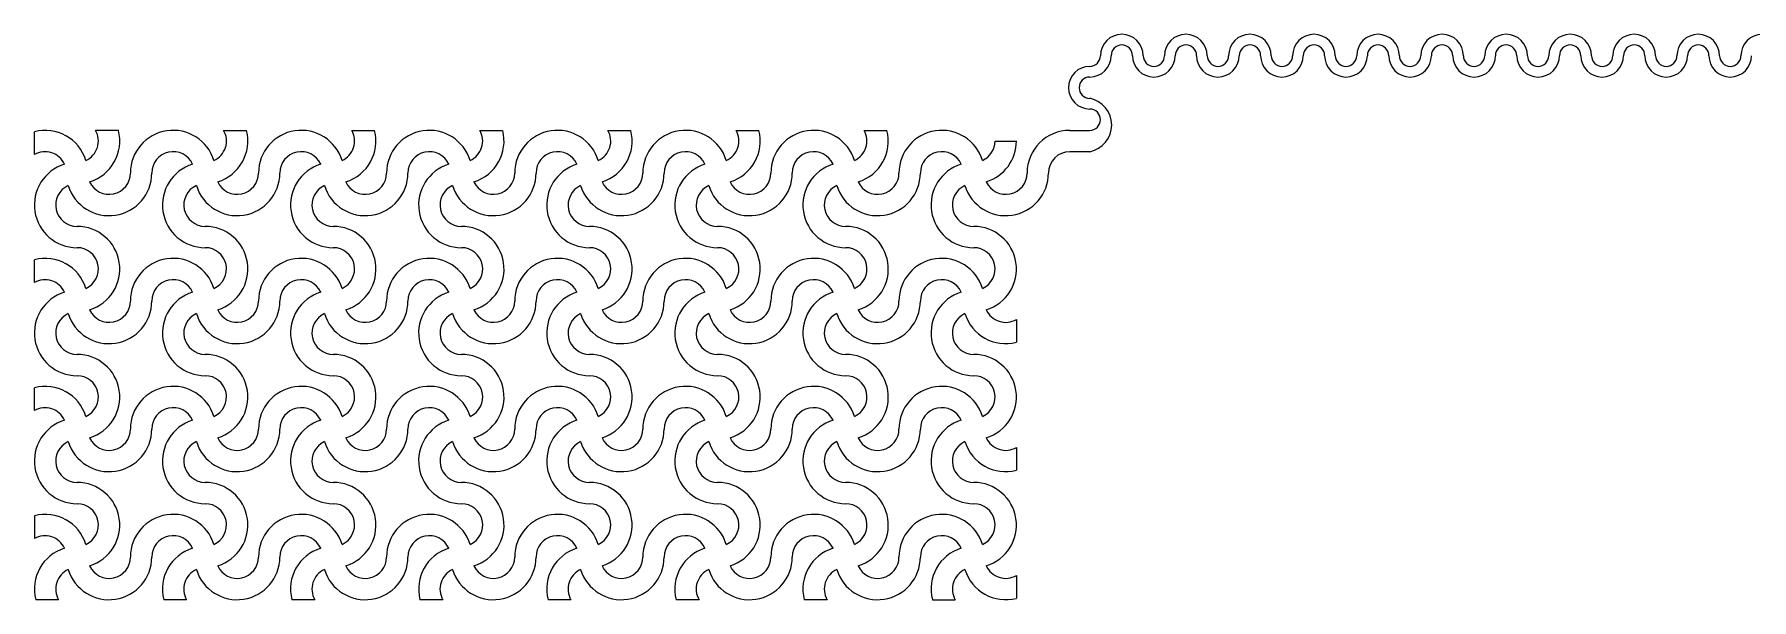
# Model space of a CAD drawing. Header units: millimetres. Extents: x 24 to 153, y 3 to 97.
# Drawn here: x 24.36 to 56.53, y 63.45 to 74.05 of the extents above; entities that cross this region are included whole.
import ezdxf

# ---------------------------------------------------------------- set-up
doc = ezdxf.new("R2010")
doc.units = ezdxf.units.MM
doc.header["$MEASUREMENT"] = 0
doc.layers.add('MASK_1', color=255, linetype='Continuous')

msp = doc.modelspace()

# ---------------------------------------------------------------- linework, layer by layer
for p, q in [((24.356, 71.799), (24.356, 72.227)), ((25.93, 72.252), (25.502, 72.252)), ((27.902, 72.252), (28.33, 72.252)), ((30.302, 72.252), (30.73, 72.252)), ((32.702, 72.252), (33.13, 72.252)), ((35.102, 72.252), (35.53, 72.252)), ((37.502, 72.252), (37.93, 72.252)), ((39.902, 72.252), (40.33, 72.252)), ((43.756, 72.252), (44.131, 72.252)), ((42.356, 72.052), (42.756, 72.052)), ((44.131, 71.852), (43.756, 71.852)), ((24.356, 69.399), (24.356, 69.827)), ((42.756, 68.706), (42.756, 68.278)), ((24.356, 66.999), (24.356, 67.427)), ((42.756, 66.306), (42.756, 65.878)), ((24.356, 65.027), (24.356, 64.599)), ((42.756, 63.906), (42.756, 63.478)), ((24.809, 63.452), (24.381, 63.452)), ((27.209, 63.452), (26.781, 63.452)), ((29.609, 63.452), (29.181, 63.452)), ((32.009, 63.452), (31.581, 63.452)), ((34.409, 63.452), (33.981, 63.452)), ((36.809, 63.452), (36.381, 63.452)), ((39.209, 63.452), (38.781, 63.452)), ((41.181, 63.452), (41.609, 63.452))]:
    msp.add_line(p, q)
for centre, radius, start, end in [((44.731, 73.652), 0.4, 0, 180), ((45.931, 73.652), 0.4, 0, 180), ((47.131, 73.652), 0.4, 0, 180), ((48.331, 73.652), 0.4, 0, 180), ((49.531, 73.652), 0.4, 0, 180), ((50.731, 73.652), 0.4, 0, 180), ((51.931, 73.652), 0.4, 0, 180), ((53.131, 73.652), 0.4, 0, 180), ((54.331, 73.652), 0.4, 0, 180), ((55.531, 73.652), 0.4, 0, 180), ((56.731, 73.652), 0.4, 0, 180), ((44.731, 73.652), 0.2, 0, 180), ((45.931, 73.652), 0.2, 0, 180), ((47.131, 73.652), 0.2, 0, 180), ((48.331, 73.652), 0.2, 0, 180), ((49.531, 73.652), 0.2, 0, 180), ((50.731, 73.652), 0.2, 0, 180), ((51.931, 73.652), 0.2, 0, 180), ((53.131, 73.652), 0.2, 0, 180), ((54.331, 73.652), 0.2, 0, 180), ((55.531, 73.652), 0.2, 0, 180), ((45.331, 73.652), 0.4, 180, 0), ((45.331, 73.652), 0.2, 180, 0), ((46.531, 73.652), 0.4, 180, 0), ((46.531, 73.652), 0.2, 180, 0), ((47.731, 73.652), 0.4, 180, 0), ((47.731, 73.652), 0.2, 180, 0), ((48.931, 73.652), 0.4, 180, 0), ((48.931, 73.652), 0.2, 180, 0), ((50.131, 73.652), 0.4, 180, 0), ((50.131, 73.652), 0.2, 180, 0), ((51.331, 73.652), 0.4, 180, 0), ((51.331, 73.652), 0.2, 180, 0), ((52.531, 73.652), 0.4, 180, 0), ((52.531, 73.652), 0.2, 180, 0), ((53.731, 73.652), 0.4, 180, 0), ((53.731, 73.652), 0.2, 180, 0), ((54.931, 73.652), 0.4, 180, 0), ((54.931, 73.652), 0.2, 180, 0), ((56.131, 73.652), 0.4, 180, 0), ((56.131, 73.652), 0.2, 180, 0), ((43.756, 71.452), 0.8, 90, 180), ((43.756, 71.452), 0.4, 90, 180), ((42.556, 71.452), 0.8, 197.1144, 0), ((42.556, 71.452), 0.4, 204.2952, 0)]:
    msp.add_arc(centre, radius, start, end)
at = {"layer": 'MASK_1', "color": 0}
for centre, radius, start, end in [((44.131, 73.052), 0.4, 90, 270), ((44.131, 73.652), 0.2, 270, 0), ((44.131, 73.652), 0.4, 270, 0), ((44.131, 73.052), 0.2, 90, 270), ((44.031, 72.352), 0.51, 281.3099, 78.6901), ((44.131, 72.452), 0.2, 270, 90)]:
    msp.add_arc(centre, radius, start, end, dxfattribs=at)
at = {"layer": 'MASK_1'}
for centre, radius, start, end in [((24.556, 71.452), 0.8, 17.1144, 104.4775), ((25.156, 72.052), 0.4, 294.2952, 30), ((25.156, 72.052), 0.8, 287.1144, 14.4775), ((26.956, 71.452), 0.8, 17.1144, 180), ((27.556, 72.052), 0.4, 294.2952, 30), ((27.556, 72.052), 0.8, 287.1144, 14.4775), ((29.356, 71.452), 0.8, 17.1144, 180), ((29.956, 72.052), 0.4, 294.2952, 30), ((29.956, 72.052), 0.8, 287.1144, 14.4775), ((31.756, 71.452), 0.8, 17.1144, 180), ((32.356, 72.052), 0.4, 294.2952, 30), ((32.356, 72.052), 0.8, 287.1144, 14.4775), ((34.156, 71.452), 0.8, 17.1144, 180), ((34.756, 72.052), 0.4, 294.2952, 30), ((34.756, 72.052), 0.8, 287.1144, 14.4775), ((36.556, 71.452), 0.8, 17.1144, 180), ((37.156, 72.052), 0.4, 294.2952, 30), ((37.156, 72.052), 0.8, 287.1144, 14.4775), ((38.956, 71.452), 0.8, 17.1144, 180), ((39.556, 72.052), 0.4, 294.2952, 30), ((39.556, 72.052), 0.8, 287.1144, 14.4775), ((41.356, 71.452), 0.8, 17.1144, 180), ((24.556, 71.452), 0.4, 24.2952, 120), ((26.956, 71.452), 0.4, 24.2952, 180), ((29.356, 71.452), 0.4, 24.2952, 180), ((31.756, 71.452), 0.4, 24.2952, 180), ((34.156, 71.452), 0.4, 24.2952, 180), ((36.556, 71.452), 0.4, 24.2952, 180), ((38.956, 71.452), 0.4, 24.2952, 180), ((41.356, 71.452), 0.4, 24.2952, 180), ((41.956, 72.052), 0.4, 294.2952, 0), ((41.956, 72.052), 0.8, 287.1144, 0), ((25.156, 70.852), 0.8, 107.1144, 270), ((25.756, 71.452), 0.8, 197.1144, 0), ((25.756, 71.452), 0.4, 204.2952, 0), ((27.556, 70.852), 0.8, 107.1144, 270), ((28.156, 71.452), 0.8, 197.1144, 0), ((28.156, 71.452), 0.4, 204.2952, 0), ((29.956, 70.852), 0.8, 107.1144, 270), ((30.556, 71.452), 0.8, 197.1144, 0), ((30.556, 71.452), 0.4, 204.2952, 0), ((32.356, 70.852), 0.8, 107.1144, 270), ((32.956, 71.452), 0.8, 197.1144, 0), ((32.956, 71.452), 0.4, 204.2952, 0), ((34.756, 70.852), 0.8, 107.1144, 270), ((35.356, 71.452), 0.8, 197.1144, 0), ((35.356, 71.452), 0.4, 204.2952, 0), ((37.156, 70.852), 0.8, 107.1144, 270), ((37.756, 71.452), 0.8, 197.1144, 0), ((37.756, 71.452), 0.4, 204.2952, 0), ((39.556, 70.852), 0.8, 107.1144, 270), ((40.156, 71.452), 0.8, 197.1144, 0), ((40.156, 71.452), 0.4, 204.2952, 0), ((41.956, 70.852), 0.8, 107.1144, 270), ((25.156, 70.852), 0.4, 114.2952, 270), ((27.556, 70.852), 0.4, 114.2952, 270), ((29.956, 70.852), 0.4, 114.2952, 270), ((32.356, 70.852), 0.4, 114.2952, 270), ((34.756, 70.852), 0.4, 114.2952, 270), ((37.156, 70.852), 0.4, 114.2952, 270), ((39.556, 70.852), 0.4, 114.2952, 270), ((41.956, 70.852), 0.4, 114.2952, 270), ((25.156, 69.652), 0.8, 287.1144, 90), ((27.556, 69.652), 0.8, 287.1144, 90), ((29.956, 69.652), 0.8, 287.1144, 90), ((32.356, 69.652), 0.8, 287.1144, 90), ((34.756, 69.652), 0.8, 287.1144, 90), ((37.156, 69.652), 0.8, 287.1144, 90), ((39.556, 69.652), 0.8, 287.1144, 90), ((41.956, 69.652), 0.8, 287.1144, 90), ((24.556, 69.052), 0.8, 17.1144, 104.4775), ((25.156, 69.652), 0.4, 294.2952, 90), ((26.956, 69.052), 0.8, 17.1144, 180), ((27.556, 69.652), 0.4, 294.2952, 90), ((29.356, 69.052), 0.8, 17.1144, 180), ((29.956, 69.652), 0.4, 294.2952, 90), ((31.756, 69.052), 0.8, 17.1144, 180), ((32.356, 69.652), 0.4, 294.2952, 90), ((34.156, 69.052), 0.8, 17.1144, 180), ((34.756, 69.652), 0.4, 294.2952, 90), ((36.556, 69.052), 0.8, 17.1144, 180), ((37.156, 69.652), 0.4, 294.2952, 90), ((38.956, 69.052), 0.8, 17.1144, 180), ((39.556, 69.652), 0.4, 294.2952, 90), ((41.356, 69.052), 0.8, 17.1144, 180), ((41.956, 69.652), 0.4, 294.2952, 90), ((24.556, 69.052), 0.4, 24.2952, 120), ((25.156, 68.452), 0.8, 107.1144, 270), ((26.956, 69.052), 0.4, 24.2952, 180), ((27.556, 68.452), 0.8, 107.1144, 270), ((29.356, 69.052), 0.4, 24.2952, 180), ((29.956, 68.452), 0.8, 107.1144, 270), ((31.756, 69.052), 0.4, 24.2952, 180), ((32.356, 68.452), 0.8, 107.1144, 270), ((34.156, 69.052), 0.4, 24.2952, 180), ((34.756, 68.452), 0.8, 107.1144, 270), ((36.556, 69.052), 0.4, 24.2952, 180), ((37.156, 68.452), 0.8, 107.1144, 270), ((38.956, 69.052), 0.4, 24.2952, 180), ((39.556, 68.452), 0.8, 107.1144, 270), ((41.356, 69.052), 0.4, 24.2952, 180), ((41.956, 68.452), 0.8, 107.1144, 270), ((25.756, 69.052), 0.8, 197.1144, 0), ((25.756, 69.052), 0.4, 204.2952, 0), ((28.156, 69.052), 0.8, 197.1144, 0), ((28.156, 69.052), 0.4, 204.2952, 0), ((30.556, 69.052), 0.8, 197.1144, 0), ((30.556, 69.052), 0.4, 204.2952, 0), ((32.956, 69.052), 0.8, 197.1144, 0), ((32.956, 69.052), 0.4, 204.2952, 0), ((35.356, 69.052), 0.8, 197.1144, 0), ((35.356, 69.052), 0.4, 204.2952, 0), ((37.756, 69.052), 0.8, 197.1144, 0), ((37.756, 69.052), 0.4, 204.2952, 0), ((40.156, 69.052), 0.8, 197.1144, 0), ((40.156, 69.052), 0.4, 204.2952, 0), ((42.556, 69.052), 0.4, 204.2952, 300), ((25.156, 68.452), 0.4, 114.2952, 270), ((27.556, 68.452), 0.4, 114.2952, 270), ((29.956, 68.452), 0.4, 114.2952, 270), ((32.356, 68.452), 0.4, 114.2952, 270), ((34.756, 68.452), 0.4, 114.2952, 270), ((37.156, 68.452), 0.4, 114.2952, 270), ((39.556, 68.452), 0.4, 114.2952, 270), ((41.956, 68.452), 0.4, 114.2952, 270), ((42.556, 69.052), 0.8, 197.1144, 284.4775), ((25.156, 67.252), 0.8, 287.1144, 90), ((27.556, 67.252), 0.8, 287.1144, 90), ((29.956, 67.252), 0.8, 287.1144, 90), ((32.356, 67.252), 0.8, 287.1144, 90), ((34.756, 67.252), 0.8, 287.1144, 90), ((37.156, 67.252), 0.8, 287.1144, 90), ((39.556, 67.252), 0.8, 287.1144, 90), ((41.956, 67.252), 0.8, 287.1144, 90), ((25.156, 67.252), 0.4, 294.2952, 90), ((27.556, 67.252), 0.4, 294.2952, 90), ((29.956, 67.252), 0.4, 294.2952, 90), ((32.356, 67.252), 0.4, 294.2952, 90), ((34.756, 67.252), 0.4, 294.2952, 90), ((37.156, 67.252), 0.4, 294.2952, 90), ((39.556, 67.252), 0.4, 294.2952, 90), ((41.956, 67.252), 0.4, 294.2952, 90), ((24.556, 66.652), 0.8, 17.1144, 104.4775), ((26.956, 66.652), 0.8, 17.1144, 180), ((29.356, 66.652), 0.8, 17.1144, 180), ((31.756, 66.652), 0.8, 17.1144, 180), ((34.156, 66.652), 0.8, 17.1144, 180), ((36.556, 66.652), 0.8, 17.1144, 180), ((38.956, 66.652), 0.8, 17.1144, 180), ((41.356, 66.652), 0.8, 17.1144, 180), ((24.556, 66.652), 0.4, 24.2952, 120), ((26.956, 66.652), 0.4, 24.2952, 180), ((29.356, 66.652), 0.4, 24.2952, 180), ((31.756, 66.652), 0.4, 24.2952, 180), ((34.156, 66.652), 0.4, 24.2952, 180), ((36.556, 66.652), 0.4, 24.2952, 180), ((38.956, 66.652), 0.4, 24.2952, 180), ((41.356, 66.652), 0.4, 24.2952, 180), ((25.156, 66.052), 0.8, 107.1144, 270), ((25.756, 66.652), 0.8, 197.1144, 0), ((25.756, 66.652), 0.4, 204.2952, 0), ((27.556, 66.052), 0.8, 107.1144, 270), ((28.156, 66.652), 0.8, 197.1144, 0), ((28.156, 66.652), 0.4, 204.2952, 0), ((29.956, 66.052), 0.8, 107.1144, 270), ((30.556, 66.652), 0.8, 197.1144, 0), ((30.556, 66.652), 0.4, 204.2952, 0), ((32.356, 66.052), 0.8, 107.1144, 270), ((32.956, 66.652), 0.8, 197.1144, 0), ((32.956, 66.652), 0.4, 204.2952, 0), ((34.756, 66.052), 0.8, 107.1144, 270), ((35.356, 66.652), 0.8, 197.1144, 0), ((35.356, 66.652), 0.4, 204.2952, 0), ((37.156, 66.052), 0.8, 107.1144, 270), ((37.756, 66.652), 0.8, 197.1144, 0), ((37.756, 66.652), 0.4, 204.2952, 0), ((39.556, 66.052), 0.8, 107.1144, 270), ((40.156, 66.652), 0.8, 197.1144, 0), ((40.156, 66.652), 0.4, 204.2952, 0), ((41.956, 66.052), 0.8, 107.1144, 270), ((25.156, 66.052), 0.4, 114.2952, 270), ((27.556, 66.052), 0.4, 114.2952, 270), ((29.956, 66.052), 0.4, 114.2952, 270), ((32.356, 66.052), 0.4, 114.2952, 270), ((34.756, 66.052), 0.4, 114.2952, 270), ((37.156, 66.052), 0.4, 114.2952, 270), ((39.556, 66.052), 0.4, 114.2952, 270), ((41.956, 66.052), 0.4, 114.2952, 270), ((42.556, 66.652), 0.8, 197.1144, 284.4775), ((42.556, 66.652), 0.4, 204.2952, 300), ((25.156, 64.852), 0.8, 287.1144, 90), ((27.556, 64.852), 0.8, 287.1144, 90), ((29.956, 64.852), 0.8, 287.1144, 90), ((32.356, 64.852), 0.8, 287.1144, 90), ((34.756, 64.852), 0.8, 287.1144, 90), ((37.156, 64.852), 0.8, 287.1144, 90), ((39.556, 64.852), 0.8, 287.1144, 90), ((41.956, 64.852), 0.8, 287.1144, 90), ((24.556, 64.252), 0.8, 17.1144, 104.4775), ((25.156, 64.852), 0.4, 294.2952, 90), ((26.956, 64.252), 0.8, 17.1144, 180), ((27.556, 64.852), 0.4, 294.2952, 90), ((29.356, 64.252), 0.8, 17.1144, 180), ((29.956, 64.852), 0.4, 294.2952, 90), ((31.756, 64.252), 0.8, 17.1144, 180), ((32.356, 64.852), 0.4, 294.2952, 90), ((34.156, 64.252), 0.8, 17.1144, 180), ((34.756, 64.852), 0.4, 294.2952, 90), ((36.556, 64.252), 0.8, 17.1144, 180), ((37.156, 64.852), 0.4, 294.2952, 90), ((38.956, 64.252), 0.8, 17.1144, 180), ((39.556, 64.852), 0.4, 294.2952, 90), ((41.356, 64.252), 0.8, 17.1144, 180), ((41.956, 64.852), 0.4, 294.2952, 90), ((24.556, 64.252), 0.4, 24.2952, 120), ((25.156, 63.652), 0.8, 107.1144, 194.4775), ((26.956, 64.252), 0.4, 24.2952, 180), ((27.556, 63.652), 0.8, 107.1144, 194.4775), ((29.356, 64.252), 0.4, 24.2952, 180), ((29.956, 63.652), 0.8, 107.1144, 194.4775), ((31.756, 64.252), 0.4, 24.2952, 180), ((32.356, 63.652), 0.8, 107.1144, 194.4775), ((34.156, 64.252), 0.4, 24.2952, 180), ((34.756, 63.652), 0.8, 107.1144, 194.4775), ((36.556, 64.252), 0.4, 24.2952, 180), ((37.156, 63.652), 0.8, 107.1144, 194.4775), ((38.956, 64.252), 0.4, 24.2952, 180), ((39.556, 63.652), 0.8, 107.1144, 194.4775), ((41.356, 64.252), 0.4, 24.2952, 180), ((41.956, 63.652), 0.8, 107.1144, 194.4775), ((25.756, 64.252), 0.8, 197.1144, 0), ((25.756, 64.252), 0.4, 204.2952, 0), ((28.156, 64.252), 0.8, 197.1144, 0), ((28.156, 64.252), 0.4, 204.2952, 0), ((30.556, 64.252), 0.8, 197.1144, 0), ((30.556, 64.252), 0.4, 204.2952, 0), ((32.956, 64.252), 0.8, 197.1144, 0), ((32.956, 64.252), 0.4, 204.2952, 0), ((35.356, 64.252), 0.8, 197.1144, 0), ((35.356, 64.252), 0.4, 204.2952, 0), ((37.756, 64.252), 0.8, 197.1144, 0), ((37.756, 64.252), 0.4, 204.2952, 0), ((40.156, 64.252), 0.8, 197.1144, 0), ((40.156, 64.252), 0.4, 204.2952, 0), ((42.556, 64.252), 0.4, 204.2952, 300), ((25.156, 63.652), 0.4, 114.2952, 210), ((27.556, 63.652), 0.4, 114.2952, 210), ((29.956, 63.652), 0.4, 114.2952, 210), ((32.356, 63.652), 0.4, 114.2952, 210), ((34.756, 63.652), 0.4, 114.2952, 210), ((37.156, 63.652), 0.4, 114.2952, 210), ((39.556, 63.652), 0.4, 114.2952, 210), ((41.956, 63.652), 0.4, 114.2952, 210), ((42.556, 64.252), 0.8, 197.1144, 284.4775)]:
    msp.add_arc(centre, radius, start, end, dxfattribs=at)

doc.saveas('drawing.dxf')
